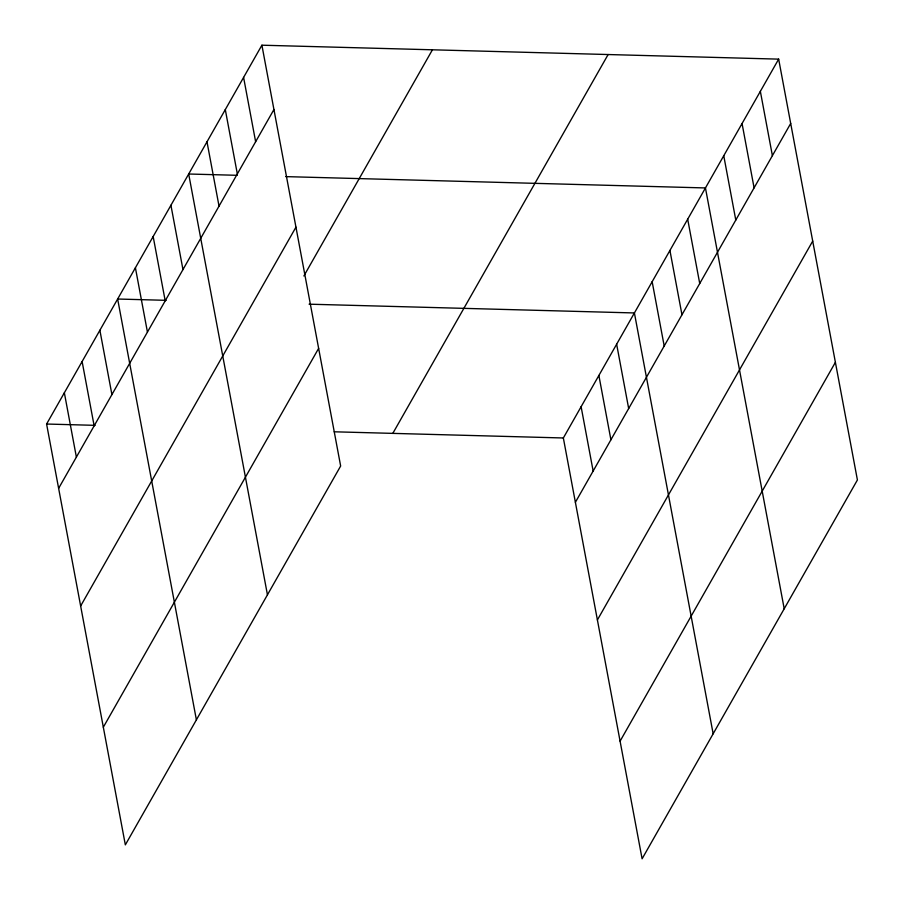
<?xml version="1.0" encoding="UTF-8"?>
<svg xmlns="http://www.w3.org/2000/svg" width="904" height="904" viewBox="0 0 904 904"><rect width="100%" height="100%" fill="white"/><g stroke="black" fill="none" stroke-linecap="round" stroke-linejoin="round"><path stroke-width="1.36" d="M261.9 45.2L340.65 466.023L125.34 844.867L46.59 424.032L261.9 45.2L778.66 59.133L857.41 479.967L642.1 858.8L563.35 437.977L778.66 59.133M58.624 488.352L273.935 109.52M80.637 606.008L295.947 227.164M303.88 275.969L432.428 49.799M103.327 727.211L318.637 348.379M392.811 433.378L608.132 54.534M575.385 502.296L790.695 123.452M597.397 619.941L812.707 241.108M620.087 741.156L835.398 362.312M237.221 175.308L188.687 174.009L267.448 594.832M285.743 176.619L705.448 187.942L784.209 608.765M166.166 300.331L117.644 299.021L196.394 719.844M309.089 304.185L634.405 312.953L713.154 733.788M46.59 424.032L95.112 425.343M334.254 431.796L563.35 437.977M760.354 91.338L772.389 155.657M742.06 123.543L754.094 187.862M723.754 155.737L735.788 220.056M687.684 219.197L699.73 283.517M669.92 250.453L681.966 314.773M652.157 281.698L664.203 346.029M616.641 344.209L628.675 408.529M598.877 375.465L610.912 439.785M581.114 406.721L593.148 471.041M243.594 77.405L255.629 141.725M225.299 109.599L237.334 173.918M206.993 141.804L219.028 206.123M170.924 205.253L182.97 269.584M153.16 236.509L165.206 300.829M135.408 267.765L147.442 332.084M99.881 330.276L111.915 394.596M82.117 361.532L94.152 425.852M64.353 392.788L76.388 457.108"/></g></svg>
